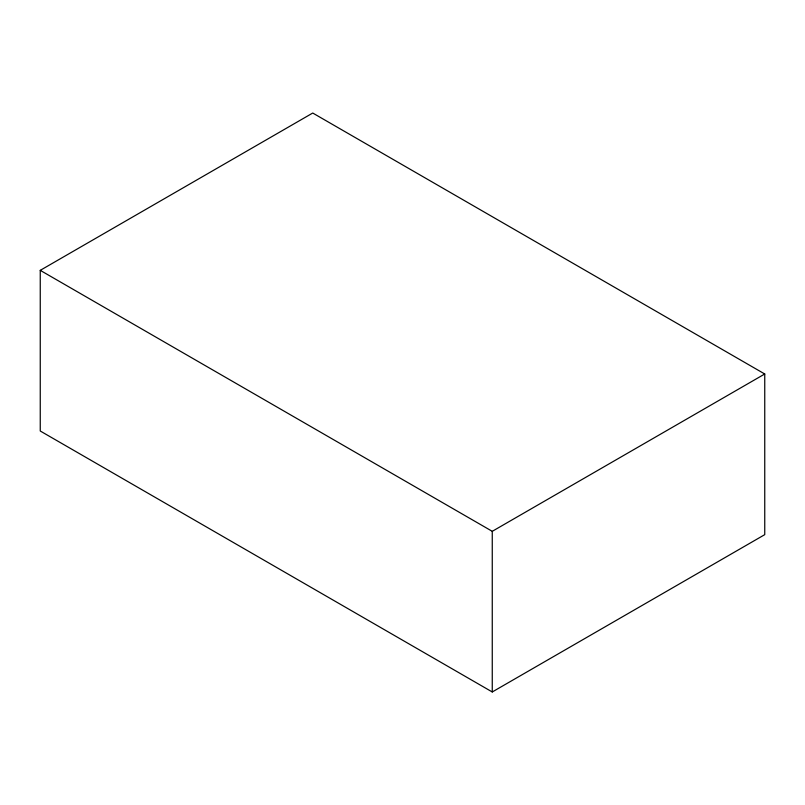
<?xml version="1.0" encoding="UTF-8"?>
<svg xmlns="http://www.w3.org/2000/svg" width="805" height="805" viewBox="0 0 805 805"><rect width="100%" height="100%" fill="white"/><g stroke="black" fill="none" stroke-linecap="round" stroke-linejoin="round"><path stroke-width="1.21" d="M40.25 270.349L312.743 113.032L764.75 373.993L764.75 534.651L492.258 691.968L40.25 431.007L40.25 270.349L492.258 531.32L764.75 373.993M492.258 531.32L492.258 691.968"/></g></svg>
